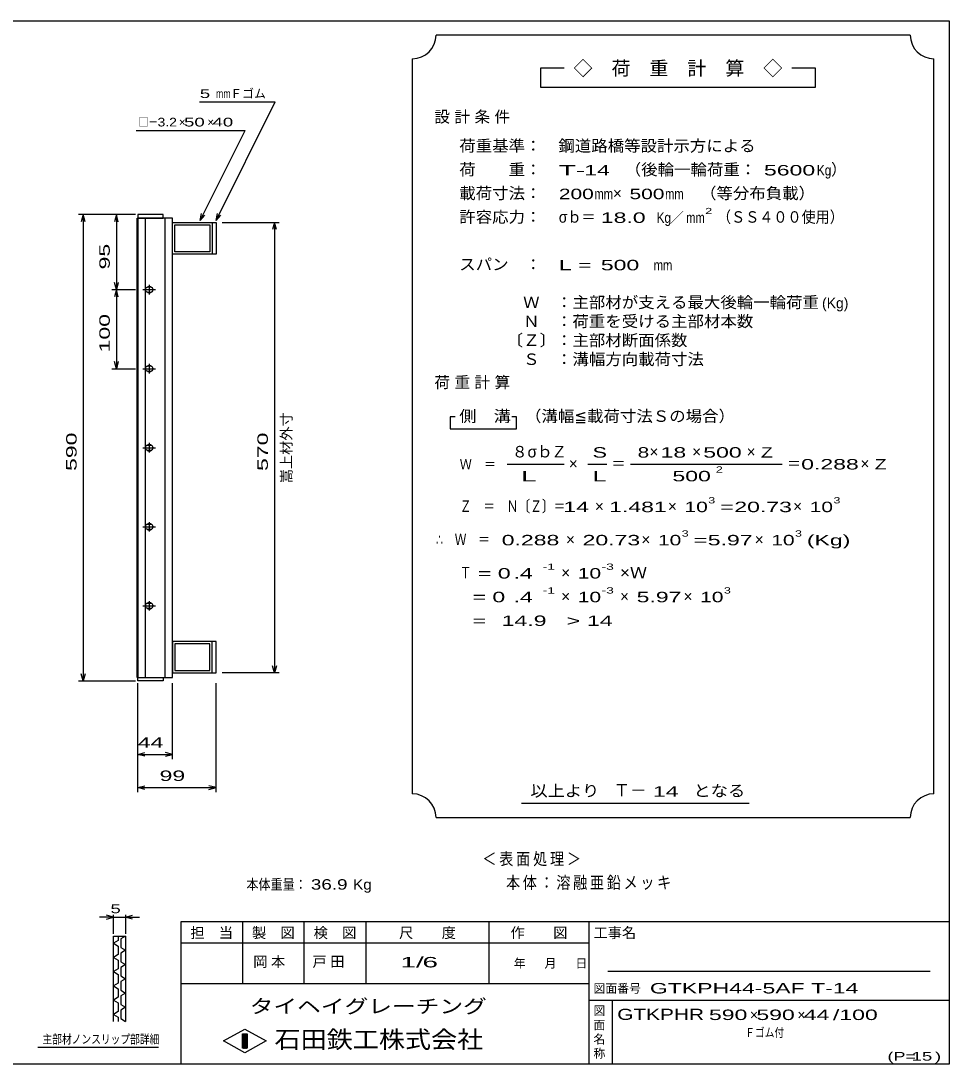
# Model space of a CAD drawing. Units: millimetres, scale not verified. Extents: x -1092 to 1039, y -770 to 632.
# Drawn here: x -136 to 1039, y -688 to 632 of the extents above; entities that cross this region are included whole.
import ezdxf
from ezdxf.enums import TextEntityAlignment as Align

# ---------------------------------------------------------------- set-up
doc = ezdxf.new("R2010")
doc.units = ezdxf.units.MM
doc.header["$LTSCALE"] = 6
for name, color, linetype, lineweight in [('0_2', 150, 'Continuous', 25), ('16', 3, 'Continuous', 25), ('22', 4, 'Continuous', 25), ('24', 2, 'Continuous', 25), ('32', 4, 'Continuous', 25)]:
    doc.layers.add(name, color=color, linetype=linetype, lineweight=lineweight)
doc.styles.add('ベクトル', font='')
doc.styles.get('ベクトル').set_extended_font_data('ベクトル')

msp = doc.modelspace()

# ---------------------------------------------------------------- linework, layer by layer
at = {"layer": '0_2'}
for p, q in [((-1037.4, 632.1), (1038.6, 632.1)), ((1038.6, 632.1), (1038.6, -687.9)), ((1038.6, -507.9), (66.6, -507.9)), ((66.6, -507.9), (66.6, -687.9)), ((144.6, -507.9), (144.6, -585.9)), ((222.6, -585.9), (222.6, -507.9)), ((300.6, -507.9), (300.6, -585.9)), ((456.6, -585.9), (456.6, -507.9)), ((582.6, -507.9), (582.6, -687.9)), ((582.6, -534.9), (66.6, -534.9)), ((1014.6, -570.9), (606.6, -570.9)), ((66.6, -585.9), (582.6, -585.9)), ((582.6, -606.9), (1038.6, -606.9)), ((612.6, -687.9), (612.6, -606.9)), ((120.6, -658.5), (147.6, -643.5)), ((147.6, -643.5), (174.6, -658.5)), ((147.6, -673.5), (120.6, -658.5)), ((144.6, -649.5), (150.6, -649.5)), ((144.6, -667.5), (144.6, -649.5)), ((144.6, -649.5), (145.8, -649.5)), ((145.8, -649.5), (145.8, -667.5)), ((147, -667.5), (147, -649.5)), ((147, -649.5), (148.2, -649.5)), ((174.6, -658.5), (147.6, -673.5)), ((148.2, -649.5), (148.2, -667.5)), ((149.4, -667.5), (149.4, -649.5)), ((149.4, -649.5), (150.6, -649.5)), ((150.6, -649.5), (150.6, -667.5)), ((150.6, -649.5), (150.6, -667.5)), ((150.6, -667.5), (144.6, -667.5)), ((145.8, -667.5), (147, -667.5)), ((148.2, -667.5), (149.4, -667.5)), ((1038.6, -687.9), (-1037.4, -687.9))]:
    msp.add_line(p, q, dxfattribs=at)
at = {"layer": '16'}
for p, q in [((44, 387), (12, 387)), ((12, 387), (12, 382.5)), ((44, 382.5), (44, 387)), ((11.3, -198.5), (11.3, 382.5)), ((11.3, 382.5), (12, 382.5)), ((12, 382.5), (44, 382.5)), ((12, 382.5), (12, -198.5)), ((56, 382.5), (12, 382.5)), ((21.5, 382.5), (21.5, -198.5)), ((46.5, -198.5), (46.5, 382.5)), ((56, -198.5), (56, 382.5)), ((56, 377), (106, 377)), ((56, 337), (56, 377)), ((59, 374), (103, 374)), ((59, 340), (59, 374)), ((103, 374), (103, 340)), ((106, 377), (106, 337)), ((106, 377), (111, 377)), ((111, 377), (111, 337)), ((106, 337), (56, 337)), ((103, 340), (59, 340)), ((111, 337), (106, 337)), ((18.5, 292), (34.5, 292)), ((28.5, 295), (24.5, 295)), ((26.5, 298), (26.5, 286)), ((24.5, 289), (28.5, 289)), ((26.5, 198), (26.5, 186)), ((18.5, 192), (34.5, 192)), ((28.5, 195), (24.5, 195)), ((24.5, 189), (28.5, 189)), ((28.5, 95), (24.5, 95)), ((26.5, 98), (26.5, 86)), ((18.5, 92), (34.5, 92)), ((24.5, 89), (28.5, 89)), ((18.5, -8), (34.5, -8)), ((28.5, -5), (24.5, -5)), ((24.5, -11), (28.5, -11)), ((26.5, -2), (26.5, -14)), ((28.5, -105), (24.5, -105)), ((26.5, -102), (26.5, -114)), ((18.5, -108), (34.5, -108)), ((24.5, -111), (28.5, -111)), ((106, -153), (56, -153)), ((56, -153), (56, -193)), ((103, -156), (59, -156)), ((59, -156), (59, -190)), ((103, -190), (103, -156)), ((106, -193), (106, -153)), ((111, -153), (106, -153)), ((111, -193), (111, -153)), ((56, -193), (106, -193)), ((59, -190), (103, -190)), ((106, -193), (111, -193)), ((12, -198.5), (11.3, -198.5)), ((12, -198.5), (44, -198.5)), ((12, -203), (12, -198.5)), ((12, -198.5), (56, -198.5)), ((44, -203), (12, -203)), ((44, -198.5), (44, -203))]:
    msp.add_line(p, q, dxfattribs=at)
for centre, radius, start, end in [((24.5, 292), 3, 90, 270), ((26.5, 292), 4, 46.6, 133.4), ((28.5, 292), 3, 270, 90), ((26.5, 292), 4, 226.6, 313.4), ((24.5, 192), 3, 90, 270), ((26.5, 192), 4, 46.6, 133.4), ((26.5, 192), 4, 226.6, 313.4), ((28.5, 192), 3, 270, 90), ((24.5, 92), 3, 90, 270), ((26.5, 92), 4, 46.6, 133.4), ((28.5, 92), 3, 270, 90), ((26.5, 92), 4, 226.6, 313.4), ((24.5, -8), 3, 90, 270), ((26.5, -8), 4, 46.6, 133.4), ((26.5, -8), 4, 226.6, 313.4), ((28.5, -8), 3, 270, 90), ((24.5, -108), 3, 90, 270), ((26.5, -108), 4, 46.6, 133.4), ((28.5, -108), 3, 270, 90), ((26.5, -108), 4, 226.6, 313.4)]:
    msp.add_arc(centre, radius, start, end, dxfattribs=at)
at = {"layer": '22'}
for p, q in [((90, 529.5), (186, 529.5)), ((111, 379.5), (186, 529.5)), ((10, 493.5), (148, 493.5)), ((91, 379.5), (148, 493.5)), ((9, 387), (-63, 387)), ((-57, 387), (-59.4, 378)), ((-54.6, 378), (-57, 387)), ((-57, 387), (-57, -203)), ((9, 387), (-21, 387)), ((-15, 387), (-17.4, 378)), ((-12.6, 378), (-15, 387)), ((-15, 387), (-15, 292)), ((91, 379.5), (92.8, 388.3)), ((91, 379.5), (97, 386.1)), ((111, 379.5), (112.8, 388.3)), ((111, 379.5), (117, 386.1)), ((119, 377), (191, 377)), ((185, 377), (182.6, 368)), ((187.4, 368), (185, 377)), ((185, 377), (185, -193)), ((-21, 292), (9, 292)), ((-15, 292), (-17.4, 301)), ((-15, 292), (-17.4, 283)), ((-12.6, 301), (-15, 292)), ((-12.6, 283), (-15, 292)), ((-15, 292), (-15, 192)), ((-15, 192), (-17.4, 201)), ((-12.6, 201), (-15, 192)), ((-21, 192), (9, 192)), ((185, -193), (182.6, -184)), ((187.4, -184), (185, -193)), ((-57, -203), (-59.4, -194)), ((-54.6, -194), (-57, -203)), ((191, -193), (119, -193)), ((-63, -203), (9, -203)), ((12, -302), (12, -206)), ((12, -344), (12, -206)), ((56, -302), (56, -206)), ((111, -344), (111, -206)), ((12, -296), (21, -293.6)), ((21, -298.4), (12, -296)), ((12, -296), (56, -296)), ((56, -296), (47, -293.6)), ((47, -298.4), (56, -296)), ((12, -338), (21, -335.6)), ((21, -340.4), (12, -338)), ((12, -338), (111, -338)), ((111, -338), (102, -335.6)), ((102, -340.4), (111, -338))]:
    msp.add_line(p, q, dxfattribs=at)
at = {"layer": '24', "color": 4}
for p, q in [((989.4, 614.1), (389.4, 614.1)), ((359.4, 584.1), (359.4, -345.9)), ((1019.4, -345.9), (1019.4, 584.1)), ((551.4, 572.1), (521.4, 572.1)), ((521.4, 572.1), (521.4, 548.1)), ((869.4, 572.1), (839.4, 572.1)), ((869.4, 548.1), (869.4, 572.1)), ((521.4, 548.1), (869.4, 548.1)), ((413.4, 131.1), (407.4, 131.1)), ((407.4, 131.1), (407.4, 116.1)), ((491.4, 131.1), (485.4, 131.1)), ((491.4, 116.1), (491.4, 131.1)), ((407.4, 116.1), (491.4, 116.1)), ((479.4, 71.1), (551.4, 71.1)), ((581.4, 71.1), (605.4, 71.1)), ((635.4, 71.1), (827.4, 71.1)), ((497.4, -357.9), (785.4, -357.9)), ((389.4, -375.9), (989.4, -375.9))]:
    msp.add_line(p, q, dxfattribs=at)
for centre, start, end in [((359.4, 614.1), 270, 0), ((1019.4, 614.1), 180, 270), ((359.4, -375.9), 0, 90), ((1019.4, -375.9), 90, 180)]:
    msp.add_arc(centre, 30, start, end, dxfattribs=at)
at = {"layer": '32'}
for p, q in [((-18.6, -501.9), (-27.6, -499.5)), ((-18.6, -522.9), (-18.6, -498.9)), ((-3.6, -498.9), (-3.6, -522.9)), ((-3.6, -501.9), (5.4, -499.5)), ((-18.6, -501.9), (-36.6, -501.9)), ((-27.6, -504.3), (-18.6, -501.9)), ((-18.6, -501.9), (-3.6, -501.9)), ((5.4, -504.3), (-3.6, -501.9)), ((-3.6, -501.9), (14.4, -501.9)), ((-18.6, -525.9), (-3.6, -525.9)), ((-18.6, -633.9), (-18.6, -525.9)), ((-12.6, -525.9), (-12.6, -531.3)), ((-3.6, -525.9), (-9.6, -529.5)), ((-3.6, -525.9), (-3.6, -633.9)), ((-12.6, -531.3), (-18.6, -534.9)), ((-18.6, -534.9), (-12.6, -538.5)), ((-12.6, -538.5), (-12.6, -549.3)), ((-9.6, -529.5), (-9.6, -540.3)), ((-9.6, -540.3), (-3.6, -543.9)), ((-12.6, -549.3), (-18.6, -552.9)), ((-18.6, -552.9), (-12.6, -556.5)), ((-3.6, -543.9), (-9.6, -547.5)), ((-9.6, -547.5), (-9.6, -558.3)), ((-12.6, -567.3), (-18.6, -570.9)), ((-12.6, -556.5), (-12.6, -567.3)), ((-9.6, -558.3), (-3.6, -561.9)), ((-3.6, -561.9), (-9.6, -565.5)), ((-9.6, -565.5), (-9.6, -576.3)), ((-18.6, -570.9), (-12.6, -574.5)), ((-12.6, -574.5), (-12.6, -585.3)), ((-9.6, -576.3), (-3.6, -579.9)), ((-3.6, -579.9), (-9.6, -583.5)), ((-12.6, -585.3), (-18.6, -588.9)), ((-18.6, -588.9), (-12.6, -592.5)), ((-12.6, -592.5), (-12.6, -603.3)), ((-9.6, -583.5), (-9.6, -594.3)), ((-12.6, -603.3), (-18.6, -606.9)), ((-18.6, -606.9), (-12.6, -610.5)), ((-9.6, -594.3), (-3.6, -597.9)), ((-3.6, -597.9), (-9.6, -601.5)), ((-9.6, -601.5), (-9.6, -612.3)), ((-12.6, -610.5), (-12.6, -621.3)), ((-9.6, -612.3), (-3.6, -615.9)), ((-3.6, -615.9), (-9.6, -619.5)), ((-9.6, -619.5), (-9.6, -630.3)), ((-12.6, -621.3), (-18.6, -624.9)), ((-18.6, -624.9), (-12.6, -628.5)), ((-12.6, -628.5), (-12.6, -633.9)), ((-9.6, -630.3), (-3.6, -633.9)), ((38.4, -666.9), (-114.6, -666.9))]:
    msp.add_line(p, q, dxfattribs=at)

# ---------------------------------------------------------------- texts
at = {"layer": '0_2', "style": 'ベクトル'}
for s, height, p in [('担\u3000当', 13.2, (78.6, -521.7)), ('製\u3000図', 13.2, (156.6, -521.7)), ('検\u3000図', 13.2, (234.6, -521.7)), ('尺\u3000\u3000度', 13.2, (342.6, -521.7)), ('作\u3000\u3000図', 13.2, (483.6, -521.7)), ('工事名', 13.2, (588.6, -521.7)), ('年', 11, (487.8, -560.4)), ('月', 11, (526.8, -560.4)), ('日', 11, (565.8, -560.4)), ('図面番号', 11, (588.6, -592.2)), ('図', 11, (588.6, -620.4)), ('面', 11, (588.6, -638.4)), ('名', 11, (588.6, -656.4)), ('称', 11, (588.6, -674.4))]:
    msp.add_text(s, height=height, dxfattribs=at).set_placement(p, align=Align.MIDDLE_LEFT)
at = {"layer": '0_2', "color": 222, "style": 'ベクトル'}
for s, height, width, p in [('タイヘイグレーチング', 17.6, 1.25, (153.6, -614.7)), ('石田鉄工株式会社', 21.99, 1.1, (185.1, -656.7))]:
    msp.add_text(s, height=height, dxfattribs=dict(at, width=width)).set_placement(p, align=Align.MIDDLE_LEFT)
at = {"layer": '22', "color": 2, "style": 'ベクトル'}
for s, height, width, p in [(' 5 ', 11, 1.6, (84, 540)), ('mm', 11, 0.75, (111, 540)), ('□－', 11, 0.8, (13, 504)), ('3.2', 11, 1.2, (37, 504)), (' 50 ', 11, 1.6, (64, 504)), (' 40 ', 11, 1.6, (100, 504)), (' 44 ', 13.2, 1.65, (4, -281)), (' 99 ', 13.2, 1.65, (31.5, -323)), ('本体重量：', 13.2, 0.85, (149.4, -460.5)), (' 36.9', 13.2, 1.35, (224.4, -460.5)), ('Kg', 13.2, 1.1, (284.4, -460.5)), ('1/', 13.2, 2, (344.4, -558.9)), (' 6 ', 13.2, 2, (362.4, -558.9)), ('GTKPH44-5AF T-14          ', 13.2, 1.65, (660, -591.9)), ('GTKPHR', 14.08, 1.4, (618.6, -624.9)), (' 590 ', 13.2, 1.65, (726.6, -625.5)), (' 590 ', 13.2, 1.65, (786.6, -625.5)), (' 44 ', 13.2, 1.65, (846.6, -625.5)), ('/', 13.2, 1.65, (891.6, -625.5)), (' 100 ', 13.2, 1.65, (891.6, -625.5)), ('Ｆゴム付', 11, 0.8, (780.6, -648)), ('(P=', 11, 1.55, (960.6, -678)), (' 15 ', 11, 1.6, (984.6, -678)), (')', 11, 1.6, (1020.6, -678))]:
    msp.add_text(s, height=height, dxfattribs=dict(at, width=width)).set_placement(p, align=Align.MIDDLE_LEFT)
for s, height, p in [('Ｆゴム', 11, (129, 540)), ('×', 11, (64, 504)), ('×', 11, (100, 504)), ('×', 13.2, (786.6, -625.5)), ('×', 13.2, (846.6, -625.5))]:
    msp.add_text(s, height=height, dxfattribs=at).set_placement(p, align=Align.MIDDLE_LEFT)
at = {"layer": '22', "color": 2, "style": 'ベクトル', "width": 1.65}
for s, p in [(' 95 ', (-30, 309.5)), (' 100 ', (-30, 204.5)), (' 590 ', (-72, 54.5)), (' 570', (170, 54.5))]:
    msp.add_text(s, height=13.2, rotation=90, dxfattribs=at).set_placement(p, align=Align.MIDDLE_LEFT)
at = {"layer": '22', "color": 2, "style": 'ベクトル'}
msp.add_text('嵩上材外寸', height=13.2, rotation=90, dxfattribs=at).set_placement((200, 47), align=Align.MIDDLE_LEFT)
at = {"layer": '22', "color": 2, "attachment_point": 4, "style": 'ベクトル'}
for s, insert, char_height in [('\\T1.2;\\W0.85;＜表面処理＞', (447.9, -429), 15.4), ('\\T1.19;\\W0.85;本体：溶融亜鉛メッキ', (477.9, -459), 15.4), ('\\T1.25;岡本\u3000', (158.1, -558.9), 13.2), ('\\T1.25;戸田\u3000', (233.1, -558.9), 13.2)]:
    msp.add_mtext(s, dxfattribs=dict(at, insert=insert, char_height=char_height))
at = {"layer": '24', "style": 'ベクトル'}
for s, height, p in [('◇\u3000荷\u3000重\u3000計\u3000算\u3000◇', 17.6, (563.4, 572.1)), ('）', 14.5, (889.2, 444)), ('×', 14.5, (613.2, 414)), ('／', 13.2, (684.9, 383.1)), ('(Kg)', 13.2, (877.8, 275.1)), ('８', 14.5, (485.4, 87)), ('σｂ', 14.52, (505.2, 87)), ('Ｚ', 14.5, (535.2, 87)), ('×', 14.5, (659.4, 87)), ('×', 14.5, (713.4, 87)), ('×', 14.5, (782.4, 87)), ('×', 14.5, (557.4, 72)), ('×', 14.5, (926.4, 72)), ('×', 14.5, (590.4, 18)), ('×', 14.5, (682.8, 18)), ('×', 14.5, (841.2, 18)), ('×', 14.5, (553.8, -24)), ('×', 14.5, (649.2, -24)), ('×', 14.5, (792.6, -24)), ('×', 14.5, (547.8, -66)), ('×', 14.5, (547.8, -96)), ('×', 14.5, (622.2, -96)), ('×', 14.5, (702.6, -96)), ('Ｔ－', 15.4, (613.8, -341.4))]:
    msp.add_text(s, height=height, dxfattribs=at).set_placement(p, align=Align.MIDDLE_LEFT)
for s, height, width, p in [('荷重基準：\u3000', 14.52, 1.05, (418.8, 474)), ('鋼道路橋等設計示方による', 14.52, 1.05, (544.2, 474)), ('荷\u3000\u3000重：\u3000', 14.52, 1.05, (418.8, 444)), ('T-', 13.2, 2, (544.8, 443.1)), (' 14 ', 13.2, 1.65, (568.8, 443.1)), ('（後輪一輪荷重：', 14.52, 1.05, (628.2, 444)), (' 5600', 13.2, 1.65, (796.2, 443.1)), ('Kg', 13.2, 0.85, (871.2, 443.1)), ('載荷寸法：\u3000', 14.52, 1.05, (418.8, 414)), ('\u3000（等分布負載）', 14.52, 1.05, (702.6, 414)), ('200', 13.2, 1.5, (544.8, 413.1)), ('mm', 13.2, 0.8, (589.8, 413.1)), ('500', 13.2, 1.5, (634.2, 413.1)), ('mm', 13.2, 0.8, (679.2, 413.1)), ('許容応力：\u3000', 14.52, 1.05, (418.8, 384)), ('σｂ＝', 14.52, 0.9, (544.8, 384)), (' 18.0', 13.2, 1.65, (589.8, 383.1)), ('Kg', 13.2, 0.85, (668.4, 383.1)), ('mm', 13.2, 0.8, (705.9, 383.1)), ('2', 7.92, 1.5, (729.9, 391.5)), ('（ＳＳ４００使用）', 14.52, 0.9, (744.9, 384)), ('スパン\u3000：\u3000', 14.52, 1.05, (418.8, 324)), ('L =', 13.2, 1.65, (544.8, 323.1)), (' 500 ', 13.2, 1.65, (589.8, 323.1)), ('mm', 13.2, 0.8, (664.8, 323.1)), ('\u3000Ｗ\u3000：主部材が支える最大後輪一輪荷重', 14.52, 1.05, (478.8, 276)), ('\u3000Ｎ\u3000：荷重を受ける主部材本数', 14.52, 1.05, (478.8, 252)), ('〔Ｚ〕：主部材断面係数', 14.52, 1.05, (478.8, 228)), ('\u3000Ｓ\u3000：溝幅方向載荷寸法', 14.52, 1.05, (478.8, 204)), ('側\u3000溝', 14.52, 1.1, (418.8, 132)), ('\u3000（溝幅≦載荷寸法Ｓの場合）', 14.52, 1.05, (481.2, 132)), ('S', 13.2, 1.55, (587.4, 86.1)), ('8', 13.2, 1.5, (644.4, 86.1)), (' 18 ', 13.2, 1.65, (665.4, 86.1)), (' 500 ', 13.2, 1.65, (719.4, 86.1)), ('Z', 13.2, 1.4, (800.4, 86.1)), ('Ｗ\u3000＝', 13.2, 0.85, (419.4, 71.1)), ('＝', 14.5, 0.9, (611.4, 72)), ('2', 7.92, 1.5, (743.4, 64.5)), ('＝', 14.5, 0.9, (833.4, 72)), ('0.288', 13.2, 1.65, (851.4, 71.1)), ('Z', 13.2, 1.4, (944.4, 71.1)), ('L', 13.2, 1.8, (587.4, 56.1)), (' 500 ', 13.2, 1.65, (680.4, 56.1)), ('Ｚ\u3000＝\u3000Ｎ〔Ｚ〕＝', 14.52, 0.75, (419.4, 18)), ('3', 7.92, 1.5, (733.8, 25.5)), ('3', 7.92, 1.5, (892.2, 25.5)), (' 14 ', 13.2, 1.65, (542.4, 17.1)), ('1.481', 13.2, 1.65, (608.4, 17.1)), ('10', 13.2, 1.5, (703.8, 17.1)), ('=', 13.2, 1.7, (748.8, 17.1)), ('20.73', 13.2, 1.65, (766.8, 17.1)), ('10', 13.2, 1.5, (862.2, 17.1)), ('3', 7.92, 1.5, (700.2, -16.5)), ('3', 7.92, 1.5, (843.6, -16.5)), ('∴\u3000Ｗ\u3000＝', 14.52, 0.75, (389.4, -24)), (' 0.288', 13.2, 1.65, (464.4, -24.9)), ('20.73', 13.2, 1.65, (574.8, -24.9)), ('10', 13.2, 1.5, (670.2, -24.9)), ('=', 13.2, 1.7, (715.2, -24.9)), ('5.97', 13.2, 1.65, (733.2, -24.9)), ('10', 13.2, 1.5, (813.6, -24.9)), ('(Kg)', 13.2, 1.65, (858.6, -24.9)), ('Ｔ', 14.5, 0.75, (419.4, -66)), (' = 0', 13.2, 1.65, (434.4, -66.9)), (' .4 ', 13.2, 1.65, (479.4, -66.9)), ('-1', 7.92, 1.65, (524.4, -58.5)), ('10', 13.2, 1.5, (568.8, -66.9)), ('-3', 7.92, 1.65, (598.8, -58.5)), ('×Ｗ', 14.52, 1.1, (622.2, -66)), ('  = 0', 13.2, 1.65, (419.4, -96.9)), (' .4 ', 13.2, 1.65, (479.4, -96.9)), ('-1', 7.92, 1.65, (524.4, -88.5)), ('10', 13.2, 1.5, (568.8, -96.9)), ('-3', 7.92, 1.65, (598.8, -88.5)), ('5.97', 13.2, 1.65, (643.2, -96.9)), ('10', 13.2, 1.5, (723.6, -96.9)), ('3', 7.92, 1.5, (753.6, -88.5)), ('  =', 13.2, 1.65, (419.4, -126.9)), (' 14.9', 13.2, 1.65, (464.4, -126.9)), ('>', 13.2, 1.7, (554.4, -126.9)), (' 14 ', 13.2, 1.65, (572.4, -126.9)), ('以上より\u3000', 14.52, 1.1, (508.8, -342)), (' 14 ', 13.2, 1.65, (655.8, -342.9)), ('となる', 14.52, 1.1, (715.2, -342))]:
    msp.add_text(s, height=height, dxfattribs=dict(at, width=width)).set_placement(p, align=Align.MIDDLE_LEFT)
at = {"layer": '24', "attachment_point": 4, "style": 'ベクトル'}
for s, insert, char_height in [('\\T1.28;設計条件', (387.3, 510), 14.52), ('\\T1.28;荷重計算', (387.3, 174), 14.52), ('\\T1.5;\\W2;\\~L\\~', (482.4, 56.1), 13.2)]:
    msp.add_mtext(s, dxfattribs=dict(at, insert=insert, char_height=char_height))
at = {"layer": '32', "color": 2, "style": 'ベクトル'}
for s, width, p in [(' 5 ', 1.6, (-29.1, -491.4)), ('主部材ノンスリップ部詳細', 0.8, (-108.6, -656.4))]:
    msp.add_text(s, height=11, dxfattribs=dict(at, width=width)).set_placement(p, align=Align.MIDDLE_LEFT)

doc.saveas('drawing.dxf')
